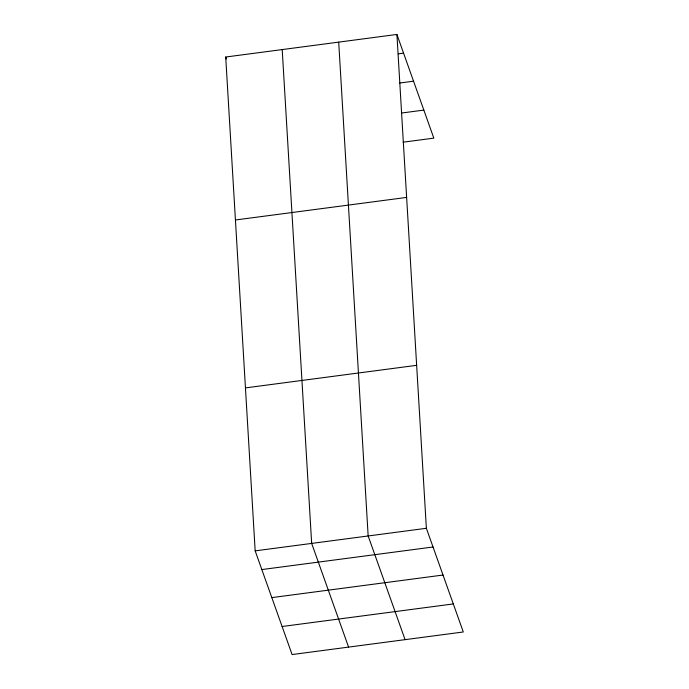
<?xml version="1.0" encoding="UTF-8"?>
<svg xmlns="http://www.w3.org/2000/svg" width="689" height="689" viewBox="0 0 689 689"><rect width="100%" height="100%" fill="white"/><g stroke="black" fill="none" stroke-linecap="round" stroke-linejoin="round"><path stroke-width="1.03" d="M396.907 34.45L426.37 528.291L463.292 631.977L292.093 654.55L255.171 550.864L225.708 57.023L396.907 34.45L433.829 138.136L403.143 142.184M398.276 53.854L403.573 53.156M399.801 83.016L413.555 81.199M401.618 113.022L423.847 110.094M235.431 219.989L406.631 197.416M245.448 387.898L416.647 365.325M255.171 550.864L426.37 528.291M261.829 569.57L433.028 546.997M271.819 597.613L443.01 575.039M282.102 626.508L453.302 603.934M225.708 57.023L226.414 58.996M405.08 639.65L368.159 535.964L338.704 42.124M348.582 647.1L311.669 543.414L282.206 49.574"/></g></svg>
